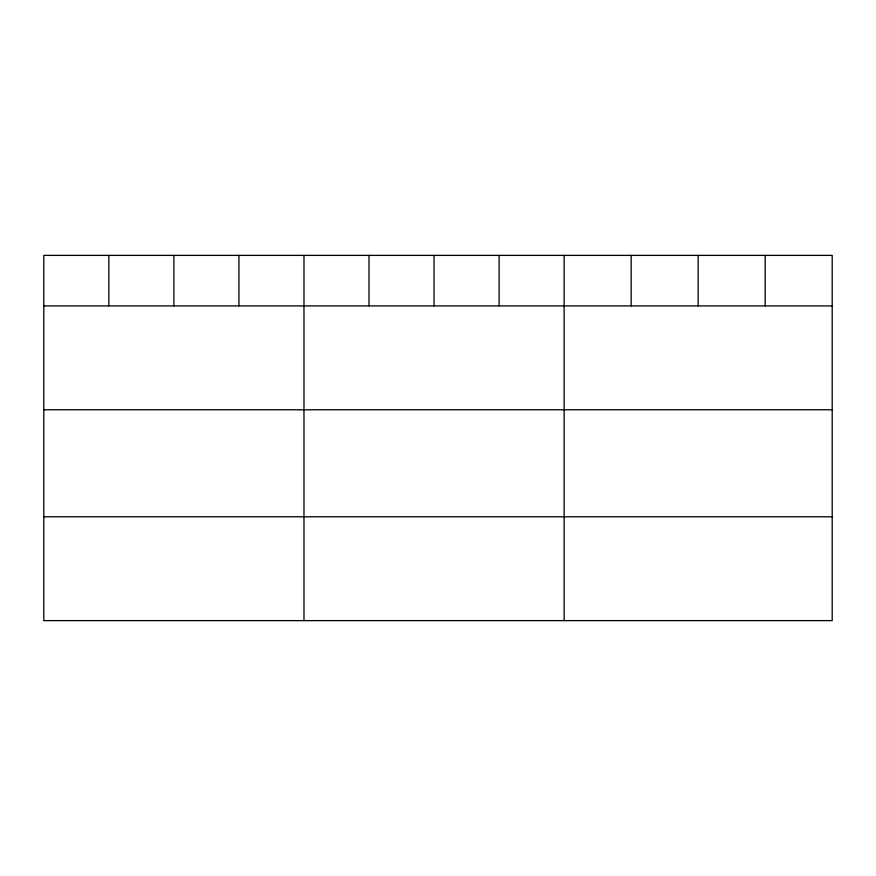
<?xml version="1.0" encoding="UTF-8"?>
<svg xmlns="http://www.w3.org/2000/svg" width="876" height="876" viewBox="0 0 876 876"><rect width="100%" height="100%" fill="white"/><g stroke="black" fill="none" stroke-linecap="round" stroke-linejoin="round"><path stroke-width="1.31" d="M832.2 305.91L832.2 620.624L43.8 620.624L43.8 255.376L832.2 255.376L832.2 305.91L43.8 305.91M43.8 409.771L832.2 409.771M43.8 516.774L832.2 516.774M765.186 255.376L765.186 305.91M698.172 255.376L698.172 305.91M631.158 255.376L631.158 305.91M564.144 255.376L564.144 620.624M499.101 255.376L499.101 305.91M434.058 255.376L434.058 305.91M369.015 255.376L369.015 305.91M303.972 255.376L303.972 620.624M238.929 255.376L238.929 305.91M173.886 255.376L173.886 305.91M108.843 255.376L108.843 305.91"/></g></svg>
